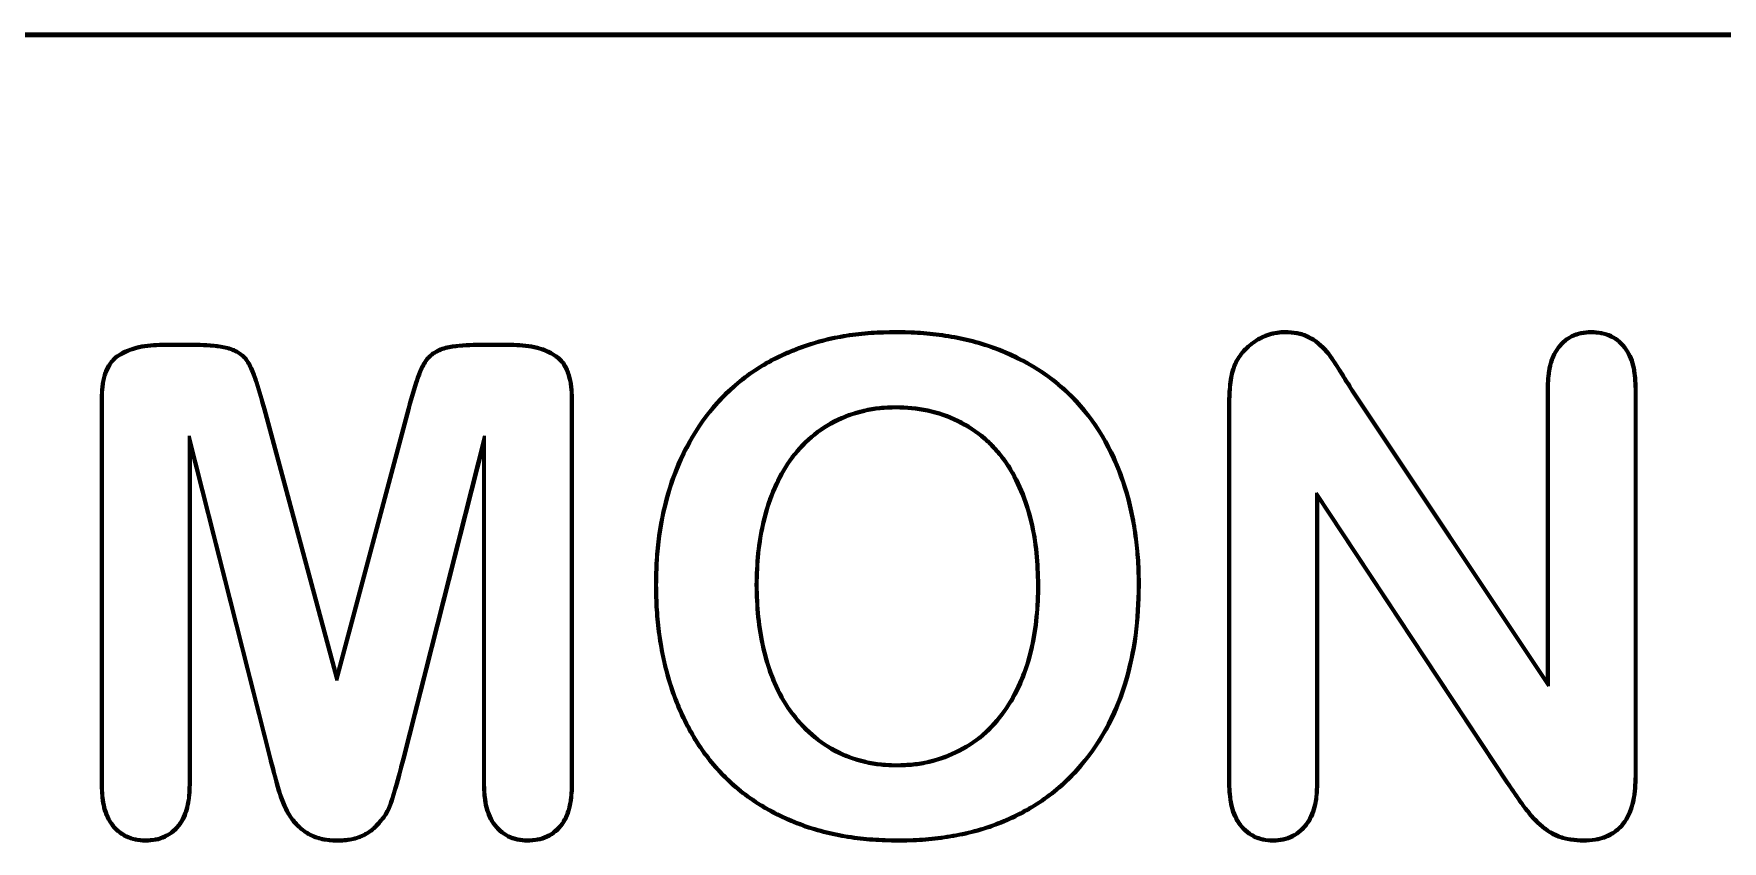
# Model space of a CAD drawing. Header units: millimetres. Extents: x 3 to 1148, y 20 to 725.
# Drawn here: x 205.2 to 216.79, y 143.28 to 148.83 of the extents above; entities that cross this region are included whole.
import ezdxf

# ---------------------------------------------------------------- set-up
doc = ezdxf.new("R2010")
doc.units = ezdxf.units.MM
doc.header["$LTSCALE"] = 1.333333
doc.layers.add('Visible (ANSI)', color=7, linetype='Continuous', lineweight=50)
doc.layers.add('Visible Narrow (ANSI)', color=7, linetype='Continuous', lineweight=35)

msp = doc.modelspace()

# ---------------------------------------------------------------- linework, layer by layer
at = {"layer": 'Visible (ANSI)'}
for p, q in [((231.098, 148.825), (195.098, 148.825)), ((231.098, 148.812), (195.098, 148.812)), ((211.118, 146.773), (211.118, 146.781)), ((213.793, 146.773), (213.793, 146.781)), ((215.895, 146.773), (215.895, 146.781)), ((206.082, 146.694), (206.292, 146.694)), ((206.082, 146.685), (206.082, 146.694)), ((206.082, 146.685), (206.291, 146.685)), ((208.264, 146.694), (208.474, 146.694)), ((208.264, 146.685), (208.474, 146.685)), ((208.474, 146.685), (208.474, 146.694)), ((213.448, 146.543), (213.44, 146.546)), ((214.254, 146.366), (214.262, 146.371)), ((214.254, 146.366), (215.601, 144.346)), ((214.262, 146.371), (215.592, 144.375)), ((215.592, 144.375), (215.592, 146.389)), ((215.601, 146.389), (215.592, 146.389)), ((215.601, 144.346), (215.601, 146.389)), ((216.196, 146.389), (216.204, 146.389)), ((216.196, 146.389), (216.196, 143.727)), ((216.204, 146.389), (216.204, 143.727)), ((205.661, 143.666), (205.661, 146.321)), ((205.669, 146.321), (205.661, 146.321)), ((205.669, 143.666), (205.669, 146.321)), ((206.777, 146.245), (207.279, 144.385)), ((206.786, 146.248), (207.279, 144.419)), ((207.279, 144.419), (207.767, 146.248)), ((207.279, 144.385), (207.775, 146.245)), ((208.889, 146.321), (208.898, 146.321)), ((208.889, 146.321), (208.889, 143.666)), ((208.898, 146.321), (208.898, 143.666)), ((211.118, 146.265), (211.118, 146.256)), ((213.404, 143.674), (213.404, 146.285)), ((213.413, 143.674), (213.413, 146.285)), ((206.264, 146.064), (206.273, 145.994)), ((206.264, 146.064), (206.264, 143.668)), ((206.826, 143.849), (206.264, 146.064)), ((208.294, 146.064), (207.732, 143.849)), ((208.294, 146.064), (208.286, 145.994)), ((208.294, 143.668), (208.294, 146.064)), ((206.818, 143.847), (206.273, 145.994)), ((206.273, 145.994), (206.273, 143.668)), ((208.286, 145.994), (207.741, 143.847)), ((208.286, 143.668), (208.286, 145.994)), ((214.008, 145.673), (214.017, 145.644)), ((214.008, 145.673), (214.008, 143.672)), ((215.322, 143.688), (214.008, 145.673)), ((215.314, 143.683), (214.017, 145.644)), ((214.017, 145.644), (214.017, 143.672)), ((209.476, 145.041), (209.467, 145.041)), ((210.158, 145.041), (210.167, 145.041)), ((212.101, 145.041), (212.092, 145.041)), ((212.783, 145.036), (212.792, 145.036)), ((207.279, 144.385), (207.279, 144.419)), ((215.601, 144.346), (215.592, 144.375)), ((206.826, 143.849), (206.818, 143.847)), ((211.127, 143.798), (211.127, 143.806)), ((216.196, 143.727), (216.204, 143.727)), ((205.669, 143.666), (205.661, 143.666)), ((206.264, 143.668), (206.273, 143.668)), ((208.294, 143.668), (208.286, 143.668)), ((208.889, 143.666), (208.898, 143.666)), ((213.413, 143.674), (213.404, 143.674)), ((214.008, 143.672), (214.017, 143.672)), ((205.965, 143.29), (205.965, 143.281)), ((207.279, 143.29), (207.279, 143.281)), ((208.588, 143.29), (208.588, 143.281)), ((211.131, 143.29), (211.131, 143.281)), ((213.711, 143.29), (213.711, 143.281)), ((215.841, 143.29), (215.841, 143.281))]:
    msp.add_line(p, q, dxfattribs=at)
for points, knots in [([(209.467, 145.041), (209.468, 145.098), (209.469, 145.154), (209.476, 145.267), (209.482, 145.323), (209.505, 145.491), (209.529, 145.602), (209.632, 145.926), (209.741, 146.13), (209.969, 146.382), (210.055, 146.455), (210.244, 146.581), (210.346, 146.631), (210.558, 146.71), (210.668, 146.739), (210.836, 146.765), (210.892, 146.772), (211.005, 146.779), (211.061, 146.78), (211.118, 146.781)], [0, 0, 0, 0, 0.000169209, 0.000169209, 0.000338419, 0.000338419, 0.000676837, 0.000676837, 0.001353674, 0.001353674, 0.001692093, 0.001692093, 0.002030511, 0.002030511, 0.00236893, 0.00236893, 0.002538139, 0.002538139, 0.002707348, 0.002707348, 0.002707348, 0.002707348]), ([(209.476, 145.041), (209.477, 145.098), (209.478, 145.154), (209.484, 145.266), (209.49, 145.322), (209.514, 145.49), (209.538, 145.6), (209.64, 145.922), (209.748, 146.125), (209.975, 146.375), (210.061, 146.449), (210.248, 146.573), (210.35, 146.623), (210.56, 146.702), (210.67, 146.73), (210.837, 146.757), (210.893, 146.763), (211.005, 146.77), (211.061, 146.771), (211.118, 146.773)], [0, 0, 0, 0, 0.000168181, 0.000168181, 0.000336537, 0.000336537, 0.000673247, 0.000673247, 0.001346669, 0.001346669, 0.00168338, 0.00168338, 0.00202009, 0.00202009, 0.002356801, 0.002356801, 0.002525156, 0.002525156, 0.002693357, 0.002693357, 0.002693357, 0.002693357]), ([(211.118, 146.781), (211.175, 146.781), (211.232, 146.78), (211.346, 146.771), (211.403, 146.765), (211.572, 146.74), (211.684, 146.713), (212.006, 146.596), (212.206, 146.472), (212.517, 146.137), (212.628, 145.931), (212.731, 145.603), (212.755, 145.491), (212.777, 145.321), (212.783, 145.265), (212.791, 145.151), (212.791, 145.093), (212.792, 145.036)], [0, 0, 0, 0, 0.000170745, 0.000170745, 0.00034149, 0.00034149, 0.00068298, 0.00068298, 0.001365961, 0.001365961, 0.002048941, 0.002048941, 0.002390432, 0.002390432, 0.002561177, 0.002561177, 0.002731922, 0.002731922, 0.002731922, 0.002731922]), ([(211.118, 146.773), (211.175, 146.772), (211.232, 146.771), (211.345, 146.763), (211.402, 146.756), (211.571, 146.731), (211.682, 146.704), (212.002, 146.588), (212.2, 146.465), (212.51, 146.132), (212.62, 145.927), (212.722, 145.601), (212.746, 145.49), (212.769, 145.32), (212.774, 145.264), (212.782, 145.15), (212.783, 145.093), (212.783, 145.036)], [0, 0, 0, 0, 0.000169725, 0.000169725, 0.000339603, 0.000339603, 0.000679361, 0.000679361, 0.001358877, 0.001358877, 0.002038392, 0.002038392, 0.00237815, 0.00237815, 0.002548029, 0.002548029, 0.00271778, 0.00271778, 0.00271778, 0.00271778]), ([(213.44, 146.546), (213.448, 146.563), (213.455, 146.58), (213.475, 146.612), (213.486, 146.627), (213.522, 146.67), (213.551, 146.695), (213.613, 146.736), (213.647, 146.753), (213.7, 146.771), (213.719, 146.775), (213.756, 146.78), (213.775, 146.781), (213.793, 146.781)], [0, 0, 0, 0, 0.0000557157, 0.0000557157, 0.0001114314, 0.0001114314, 0.0002228627, 0.0002228627, 0.0003342941, 0.0003342941, 0.0003900097, 0.0003900097, 0.0004457254, 0.0004457254, 0.0004457254, 0.0004457254]), ([(213.448, 146.543), (213.456, 146.56), (213.463, 146.577), (213.482, 146.607), (213.493, 146.622), (213.529, 146.664), (213.556, 146.688), (213.618, 146.729), (213.65, 146.745), (213.703, 146.762), (213.721, 146.766), (213.756, 146.771), (213.775, 146.772), (213.793, 146.773)], [0, 0, 0, 0, 0.0000540376, 0.0000540376, 0.0001085335, 0.0001085335, 0.0002175253, 0.0002175253, 0.0003265172, 0.0003265172, 0.0003810131, 0.0003810131, 0.0004351648, 0.0004351648, 0.0004351648, 0.0004351648]), ([(213.793, 146.781), (213.821, 146.78), (213.848, 146.779), (213.902, 146.769), (213.929, 146.76), (214.003, 146.724), (214.045, 146.688), (214.117, 146.604), (214.146, 146.557), (214.204, 146.464), (214.233, 146.417), (214.262, 146.371)], [0, 0, 0, 0, 0.0000816537, 0.0000816537, 0.0001633075, 0.0001633075, 0.0003266149, 0.0003266149, 0.0004899224, 0.0004899224, 0.0006532299, 0.0006532299, 0.0006532299, 0.0006532299]), ([(213.793, 146.773), (213.821, 146.772), (213.848, 146.77), (213.9, 146.761), (213.925, 146.752), (213.998, 146.717), (214.039, 146.681), (214.11, 146.599), (214.138, 146.552), (214.196, 146.459), (214.225, 146.413), (214.254, 146.366), (214.254, 146.366), (214.254, 146.366), (214.254, 146.366)], [0, 0, 0, 0, 0.000080167, 0.000080167, 0.0001606795, 0.0001606795, 0.0003217045, 0.0003217045, 0.0004827295, 0.0004827295, 0.0006437544, 0.0006437544, 0.0006437544, 0.0006439017, 0.0006439017, 0.0006439017, 0.0006439017]), ([(215.592, 146.389), (215.593, 146.436), (215.595, 146.483), (215.614, 146.574), (215.63, 146.619), (215.681, 146.697), (215.717, 146.73), (215.78, 146.762), (215.802, 146.77), (215.848, 146.779), (215.871, 146.78), (215.895, 146.781)], [0, 0, 0, 0, 0.0001393721, 0.0001393721, 0.0002787441, 0.0002787441, 0.0004181162, 0.0004181162, 0.0004878022, 0.0004878022, 0.0005574883, 0.0005574883, 0.0005574883, 0.0005574883]), ([(215.601, 146.389), (215.602, 146.436), (215.604, 146.482), (215.622, 146.572), (215.638, 146.616), (215.688, 146.692), (215.722, 146.723), (215.783, 146.754), (215.805, 146.761), (215.849, 146.77), (215.871, 146.772), (215.895, 146.773)], [0, 0, 0, 0, 0.0001360754, 0.0001360754, 0.0002722922, 0.0002722922, 0.0004085089, 0.0004085089, 0.0004766173, 0.0004766173, 0.0005443156, 0.0005443156, 0.0005443156, 0.0005443156]), ([(215.895, 146.781), (215.918, 146.78), (215.942, 146.779), (215.988, 146.77), (216.011, 146.763), (216.075, 146.732), (216.111, 146.699), (216.165, 146.621), (216.182, 146.576), (216.201, 146.484), (216.203, 146.436), (216.204, 146.389)], [0, 0, 0, 0, 0.000070028, 0.000070028, 0.0001400561, 0.0001400561, 0.0002801122, 0.0002801122, 0.0004201683, 0.0004201683, 0.0005602244, 0.0005602244, 0.0005602244, 0.0005602244]), ([(215.895, 146.773), (215.918, 146.772), (215.941, 146.77), (215.986, 146.762), (216.008, 146.755), (216.07, 146.725), (216.105, 146.693), (216.157, 146.618), (216.173, 146.574), (216.192, 146.483), (216.194, 146.436), (216.196, 146.389)], [0, 0, 0, 0, 0.0000679125, 0.0000679125, 0.0001362327, 0.0001362327, 0.0002728731, 0.0002728731, 0.0004095134, 0.0004095134, 0.0005460105, 0.0005460105, 0.0005460105, 0.0005460105]), ([(205.661, 146.321), (205.662, 146.375), (205.665, 146.43), (205.689, 146.508), (205.7, 146.533), (205.729, 146.579), (205.748, 146.599), (205.815, 146.646), (205.867, 146.665), (205.973, 146.69), (206.027, 146.692), (206.082, 146.694)], [0, 0, 0, 0, 0.0001606326, 0.0001606326, 0.0002409488, 0.0002409488, 0.0003212651, 0.0003212651, 0.0004818977, 0.0004818977, 0.0006425302, 0.0006425302, 0.0006425302, 0.0006425302]), ([(205.669, 146.321), (205.671, 146.375), (205.673, 146.429), (205.697, 146.505), (205.708, 146.529), (205.736, 146.574), (205.754, 146.592), (205.818, 146.638), (205.87, 146.657), (205.974, 146.681), (206.028, 146.684), (206.082, 146.685)], [0, 0, 0, 0, 0.0001570129, 0.0001570129, 0.0002355794, 0.0002355794, 0.0003141458, 0.0003141458, 0.0004712787, 0.0004712787, 0.0006282972, 0.0006282972, 0.0006282972, 0.0006282972]), ([(206.291, 146.685), (206.355, 146.684), (206.418, 146.684), (206.511, 146.668), (206.542, 146.661), (206.598, 146.636), (206.624, 146.618), (206.664, 146.573), (206.679, 146.545), (206.704, 146.488), (206.714, 146.458), (206.744, 146.368), (206.761, 146.307), (206.777, 146.245), (206.777, 146.245), (206.777, 146.245), (206.777, 146.245), (206.777, 146.245), (206.777, 146.245), (206.777, 146.245)], [0, 0, 0, 0, 0.00018798, 0.00018798, 0.0002819967, 0.0002819967, 0.0003760133, 0.0003760133, 0.00047003, 0.00047003, 0.0005640466, 0.0005640466, 0.00075208, 0.00075208, 0.00075208, 0.000752094, 0.000752094, 0.000752094, 0.0007521081, 0.0007521081, 0.0007521081, 0.0007521081]), ([(206.292, 146.694), (206.355, 146.693), (206.419, 146.692), (206.513, 146.676), (206.544, 146.669), (206.602, 146.644), (206.629, 146.625), (206.672, 146.578), (206.687, 146.549), (206.712, 146.491), (206.722, 146.461), (206.752, 146.37), (206.77, 146.309), (206.786, 146.248)], [0, 0, 0, 0, 0.0001907903, 0.0001907903, 0.0002861854, 0.0002861854, 0.0003815806, 0.0003815806, 0.0004769757, 0.0004769757, 0.0005723709, 0.0005723709, 0.0007631612, 0.0007631612, 0.0007631612, 0.0007631612]), ([(207.767, 146.248), (207.783, 146.309), (207.8, 146.371), (207.83, 146.461), (207.841, 146.492), (207.866, 146.55), (207.882, 146.578), (207.925, 146.626), (207.952, 146.644), (208.01, 146.67), (208.042, 146.677), (208.136, 146.692), (208.2, 146.693), (208.264, 146.694)], [0, 0, 0, 0, 0.0001915634, 0.0001915634, 0.0002873451, 0.0002873451, 0.0003831268, 0.0003831268, 0.0004789085, 0.0004789085, 0.0005746902, 0.0005746902, 0.0007662536, 0.0007662536, 0.0007662536, 0.0007662536]), ([(207.775, 146.245), (207.775, 146.245), (207.775, 146.245), (207.775, 146.245), (207.775, 146.245), (207.775, 146.245), (207.775, 146.245), (207.791, 146.307), (207.809, 146.368), (207.839, 146.458), (207.849, 146.489), (207.874, 146.546), (207.889, 146.573), (207.93, 146.619), (207.956, 146.637), (208.012, 146.661), (208.043, 146.668), (208.136, 146.684), (208.2, 146.684), (208.264, 146.685)], [0, 0, 0, 0, 0.0000000141, 0.0000000141, 0.0000000141, 0.0000000282, 0.0000000282, 0.0000000282, 0.0001887838, 0.0001887838, 0.0002831616, 0.0002831616, 0.0003775393, 0.0003775393, 0.0004719171, 0.0004719171, 0.0005662949, 0.0005662949, 0.0007549961, 0.0007549961, 0.0007549961, 0.0007549961]), ([(208.474, 146.694), (208.529, 146.692), (208.584, 146.69), (208.69, 146.666), (208.742, 146.647), (208.809, 146.599), (208.829, 146.58), (208.858, 146.533), (208.869, 146.508), (208.885, 146.456), (208.891, 146.429), (208.897, 146.375), (208.897, 146.348), (208.898, 146.321)], [0, 0, 0, 0, 0.0001623342, 0.0001623342, 0.0003246683, 0.0003246683, 0.0004058354, 0.0004058354, 0.0004870025, 0.0004870025, 0.0005681695, 0.0005681695, 0.0006493366, 0.0006493366, 0.0006493366, 0.0006493366]), ([(208.474, 146.685), (208.529, 146.684), (208.582, 146.681), (208.687, 146.657), (208.739, 146.639), (208.803, 146.592), (208.822, 146.574), (208.85, 146.53), (208.861, 146.505), (208.876, 146.454), (208.882, 146.428), (208.888, 146.375), (208.889, 146.348), (208.889, 146.321)], [0, 0, 0, 0, 0.0001588938, 0.0001588938, 0.0003179033, 0.0003179033, 0.000397408, 0.000397408, 0.0004769128, 0.0004769128, 0.0005564176, 0.0005564176, 0.0006357927, 0.0006357927, 0.0006357927, 0.0006357927]), ([(213.404, 146.285), (213.405, 146.329), (213.406, 146.373), (213.414, 146.439), (213.417, 146.461), (213.426, 146.504), (213.433, 146.525), (213.44, 146.546)], [0, 0, 0, 0, 0.0001325811, 0.0001325811, 0.0001988717, 0.0001988717, 0.0002651622, 0.0002651622, 0.0002651622, 0.0002651622]), ([(213.413, 146.285), (213.414, 146.329), (213.415, 146.373), (213.422, 146.438), (213.425, 146.46), (213.435, 146.502), (213.441, 146.522), (213.448, 146.543)], [0, 0, 0, 0, 0.0001311836, 0.0001311836, 0.0001967965, 0.0001967965, 0.0002619428, 0.0002619428, 0.0002619428, 0.0002619428]), ([(211.118, 146.265), (211.118, 146.265), (211.118, 146.265), (211.118, 146.265), (211.081, 146.264), (211.045, 146.263), (210.972, 146.256), (210.936, 146.249), (210.829, 146.225), (210.76, 146.2), (210.565, 146.1), (210.454, 145.997), (210.292, 145.754), (210.239, 145.615), (210.189, 145.403), (210.177, 145.331), (210.162, 145.186), (210.16, 145.113), (210.158, 145.041), (210.158, 145.041), (210.158, 145.041), (210.158, 145.041)], [0, 0, 0, 0, 0.000000261, 0.000000261, 0.000000261, 0.000109275, 0.000109275, 0.00021829, 0.00021829, 0.000436319, 0.000436319, 0.000872378, 0.000872378, 0.001308437, 0.001308437, 0.001526466, 0.001526466, 0.001744495, 0.001744495, 0.001744495, 0.001744667, 0.001744667, 0.001744667, 0.001744667]), ([(211.118, 146.256), (211.082, 146.256), (211.045, 146.255), (210.973, 146.247), (210.938, 146.241), (210.832, 146.216), (210.763, 146.192), (210.57, 146.092), (210.46, 145.991), (210.3, 145.75), (210.247, 145.613), (210.197, 145.401), (210.186, 145.33), (210.17, 145.186), (210.168, 145.113), (210.167, 145.041)], [0, 0, 0, 0, 0.000108157, 0.000108157, 0.000216314, 0.000216314, 0.000432629, 0.000432629, 0.000865257, 0.000865257, 0.001297886, 0.001297886, 0.001514201, 0.001514201, 0.001730515, 0.001730515, 0.001730515, 0.001730515]), ([(212.101, 145.041), (212.101, 145.041), (212.101, 145.041), (212.101, 145.041), (212.099, 145.114), (212.097, 145.188), (212.082, 145.334), (212.07, 145.407), (212.035, 145.55), (212.013, 145.621), (211.955, 145.757), (211.921, 145.822), (211.858, 145.914), (211.835, 145.943), (211.786, 145.998), (211.76, 146.025), (211.676, 146.097), (211.613, 146.138), (211.481, 146.203), (211.41, 146.227), (211.265, 146.259), (211.191, 146.263), (211.118, 146.265), (211.118, 146.265), (211.118, 146.265), (211.118, 146.265)], [0, 0, 0, 0, 0.000000144, 0.000000144, 0.000000144, 0.000218737, 0.000218737, 0.00043733, 0.00043733, 0.000655923, 0.000655923, 0.000874516, 0.000874516, 0.000983813, 0.000983813, 0.001093109, 0.001093109, 0.001311703, 0.001311703, 0.001530296, 0.001530296, 0.001748889, 0.001748889, 0.001748889, 0.001749148, 0.001749148, 0.001749148, 0.001749148]), ([(212.092, 145.041), (212.09, 145.114), (212.088, 145.187), (212.073, 145.333), (212.061, 145.406), (212.027, 145.548), (212.004, 145.618), (211.947, 145.753), (211.913, 145.818), (211.851, 145.909), (211.828, 145.937), (211.78, 145.992), (211.754, 146.018), (211.671, 146.09), (211.609, 146.13), (211.477, 146.195), (211.408, 146.219), (211.264, 146.25), (211.191, 146.254), (211.118, 146.256)], [0, 0, 0, 0, 0.000216912, 0.000216912, 0.000433824, 0.000433824, 0.000650736, 0.000650736, 0.000867648, 0.000867648, 0.000976104, 0.000976104, 0.00108456, 0.00108456, 0.001301472, 0.001301472, 0.001518384, 0.001518384, 0.001735296, 0.001735296, 0.001735296, 0.001735296]), ([(211.131, 143.281), (211.074, 143.283), (211.017, 143.284), (210.903, 143.292), (210.846, 143.298), (210.677, 143.326), (210.566, 143.353), (210.352, 143.434), (210.249, 143.485), (210.058, 143.61), (209.97, 143.686), (209.816, 143.855), (209.751, 143.949), (209.641, 144.15), (209.597, 144.256), (209.53, 144.474), (209.506, 144.586), (209.482, 144.756), (209.476, 144.813), (209.469, 144.927), (209.468, 144.984), (209.467, 145.041)], [0, 0, 0, 0, 0.000170546, 0.000170546, 0.000341092, 0.000341092, 0.000682183, 0.000682183, 0.001023275, 0.001023275, 0.001364367, 0.001364367, 0.001705458, 0.001705458, 0.00204655, 0.00204655, 0.002387641, 0.002387641, 0.002558187, 0.002558187, 0.002728733, 0.002728733, 0.002728733, 0.002728733]), ([(211.131, 143.29), (211.074, 143.292), (211.017, 143.293), (210.904, 143.301), (210.848, 143.307), (210.679, 143.334), (210.568, 143.362), (210.355, 143.442), (210.253, 143.493), (210.063, 143.617), (209.976, 143.692), (209.823, 143.86), (209.759, 143.954), (209.649, 144.153), (209.605, 144.259), (209.538, 144.476), (209.514, 144.588), (209.49, 144.757), (209.485, 144.813), (209.478, 144.927), (209.477, 144.984), (209.476, 145.041)], [0, 0, 0, 0, 0.000169551, 0.000169551, 0.000339286, 0.000339286, 0.000678755, 0.000678755, 0.001018225, 0.001018225, 0.001357694, 0.001357694, 0.001697163, 0.001697163, 0.002036633, 0.002036633, 0.002376102, 0.002376102, 0.002545837, 0.002545837, 0.002715398, 0.002715398, 0.002715398, 0.002715398]), ([(210.158, 145.041), (210.158, 145.041), (210.158, 145.041), (210.158, 145.041), (210.16, 144.968), (210.162, 144.894), (210.177, 144.747), (210.189, 144.675), (210.222, 144.531), (210.244, 144.46), (210.3, 144.324), (210.334, 144.257), (210.416, 144.134), (210.465, 144.078), (210.573, 143.977), (210.634, 143.933), (210.765, 143.864), (210.835, 143.839), (210.943, 143.813), (210.98, 143.807), (211.054, 143.8), (211.09, 143.799), (211.127, 143.798), (211.127, 143.798), (211.127, 143.798), (211.127, 143.798)], [0, 0, 0, 0, 0.00000017, 0.00000017, 0.00000017, 0.000219526, 0.000219526, 0.000438881, 0.000438881, 0.000658236, 0.000658236, 0.000877592, 0.000877592, 0.001096947, 0.001096947, 0.001316303, 0.001316303, 0.001535658, 0.001535658, 0.001645336, 0.001645336, 0.001755014, 0.001755014, 0.001755014, 0.001755279, 0.001755279, 0.001755279, 0.001755279]), ([(210.167, 145.041), (210.168, 144.968), (210.17, 144.894), (210.186, 144.749), (210.198, 144.676), (210.231, 144.533), (210.252, 144.463), (210.308, 144.327), (210.341, 144.261), (210.423, 144.14), (210.471, 144.084), (210.579, 143.984), (210.639, 143.941), (210.768, 143.872), (210.838, 143.847), (210.945, 143.822), (210.981, 143.816), (211.054, 143.808), (211.091, 143.807), (211.127, 143.806)], [0, 0, 0, 0, 0.000217655, 0.000217655, 0.00043531, 0.00043531, 0.000652964, 0.000652964, 0.000870619, 0.000870619, 0.001088274, 0.001088274, 0.001305929, 0.001305929, 0.001523584, 0.001523584, 0.001632411, 0.001632411, 0.001741238, 0.001741238, 0.001741238, 0.001741238]), ([(211.127, 143.798), (211.127, 143.798), (211.127, 143.798), (211.128, 143.798), (211.164, 143.799), (211.201, 143.8), (211.275, 143.807), (211.312, 143.814), (211.42, 143.84), (211.49, 143.866), (211.623, 143.933), (211.685, 143.975), (211.794, 144.076), (211.842, 144.133), (211.924, 144.256), (211.959, 144.322), (212.016, 144.458), (212.038, 144.53), (212.071, 144.673), (212.083, 144.747), (212.097, 144.894), (212.1, 144.967), (212.101, 145.041), (212.101, 145.041), (212.101, 145.041), (212.101, 145.041)], [0, 0, 0, 0, 0.000000267, 0.000000267, 0.000000267, 0.000110948, 0.000110948, 0.000221628, 0.000221628, 0.00044299, 0.00044299, 0.000664351, 0.000664351, 0.000885713, 0.000885713, 0.001107074, 0.001107074, 0.001328435, 0.001328435, 0.001549797, 0.001549797, 0.001771158, 0.001771158, 0.001771158, 0.001771303, 0.001771303, 0.001771303, 0.001771303]), ([(211.127, 143.806), (211.164, 143.808), (211.201, 143.809), (211.274, 143.816), (211.31, 143.822), (211.417, 143.848), (211.487, 143.874), (211.618, 143.941), (211.68, 143.982), (211.787, 144.082), (211.835, 144.139), (211.917, 144.261), (211.951, 144.326), (212.008, 144.461), (212.03, 144.532), (212.063, 144.675), (212.074, 144.748), (212.089, 144.894), (212.091, 144.968), (212.092, 145.041)], [0, 0, 0, 0, 0.00010982, 0.00010982, 0.00021964, 0.00021964, 0.00043928, 0.00043928, 0.000658921, 0.000658921, 0.000878561, 0.000878561, 0.001098201, 0.001098201, 0.001317841, 0.001317841, 0.001537482, 0.001537482, 0.001757122, 0.001757122, 0.001757122, 0.001757122]), ([(212.792, 145.036), (212.789, 144.922), (212.785, 144.808), (212.755, 144.582), (212.731, 144.47), (212.631, 144.143), (212.52, 143.937), (212.29, 143.683), (212.203, 143.608), (212.013, 143.482), (211.91, 143.431), (211.697, 143.351), (211.585, 143.325), (211.416, 143.298), (211.359, 143.291), (211.246, 143.284), (211.188, 143.282), (211.131, 143.281)], [0, 0, 0, 0, 0.00034131, 0.00034131, 0.00068262, 0.00068262, 0.00136524, 0.00136524, 0.00170655, 0.00170655, 0.00204786, 0.00204786, 0.00238917, 0.00238917, 0.002559825, 0.002559825, 0.00273048, 0.00273048, 0.00273048, 0.00273048]), ([(212.783, 145.036), (212.781, 144.922), (212.777, 144.809), (212.746, 144.584), (212.722, 144.472), (212.623, 144.146), (212.512, 143.942), (212.284, 143.689), (212.198, 143.615), (212.009, 143.49), (211.907, 143.439), (211.694, 143.359), (211.583, 143.333), (211.415, 143.306), (211.358, 143.3), (211.245, 143.292), (211.188, 143.291), (211.131, 143.29)], [0, 0, 0, 0, 0.00033947, 0.00033947, 0.000679069, 0.000679069, 0.001358268, 0.001358268, 0.001697867, 0.001697867, 0.002037466, 0.002037466, 0.002377065, 0.002377065, 0.002546864, 0.002546864, 0.00271648, 0.00271648, 0.00271648, 0.00271648]), ([(207.279, 143.281), (207.246, 143.283), (207.212, 143.285), (207.147, 143.299), (207.115, 143.31), (207.056, 143.343), (207.03, 143.364), (206.982, 143.411), (206.961, 143.437), (206.911, 143.524), (206.888, 143.588), (206.852, 143.717), (206.836, 143.782), (206.818, 143.847)], [0, 0, 0, 0, 0.0000997678, 0.0000997678, 0.0001995356, 0.0001995356, 0.0002993033, 0.0002993033, 0.0003990711, 0.0003990711, 0.0005986067, 0.0005986067, 0.0007981422, 0.0007981422, 0.0007981422, 0.0007981422]), ([(207.279, 143.29), (207.246, 143.291), (207.213, 143.293), (207.149, 143.307), (207.118, 143.318), (207.061, 143.35), (207.035, 143.37), (206.989, 143.417), (206.969, 143.442), (206.919, 143.528), (206.897, 143.591), (206.86, 143.719), (206.844, 143.784), (206.826, 143.849)], [0, 0, 0, 0, 0.0000982468, 0.0000982468, 0.0001967649, 0.0001967649, 0.0002952829, 0.0002952829, 0.0003938009, 0.0003938009, 0.000590837, 0.000590837, 0.000787785, 0.000787785, 0.000787785, 0.000787785]), ([(207.732, 143.849), (207.716, 143.784), (207.699, 143.719), (207.661, 143.59), (207.645, 143.524), (207.593, 143.44), (207.571, 143.415), (207.525, 143.367), (207.499, 143.347), (207.442, 143.316), (207.41, 143.305), (207.346, 143.292), (207.313, 143.291), (207.279, 143.29)], [0, 0, 0, 0, 0.0001990806, 0.0001990806, 0.0003981612, 0.0003981612, 0.0004977015, 0.0004977015, 0.0005972419, 0.0005972419, 0.0006967822, 0.0006967822, 0.0007960496, 0.0007960496, 0.0007960496, 0.0007960496]), ([(207.741, 143.847), (207.724, 143.782), (207.707, 143.717), (207.669, 143.587), (207.653, 143.521), (207.6, 143.435), (207.578, 143.409), (207.531, 143.361), (207.504, 143.339), (207.445, 143.308), (207.413, 143.297), (207.347, 143.284), (207.313, 143.282), (207.279, 143.281)], [0, 0, 0, 0, 0.0002018882, 0.0002018882, 0.0004037764, 0.0004037764, 0.0005047205, 0.0005047205, 0.0006056646, 0.0006056646, 0.0007066086, 0.0007066086, 0.0008075527, 0.0008075527, 0.0008075527, 0.0008075527]), ([(216.204, 143.727), (216.203, 143.672), (216.201, 143.617), (216.178, 143.51), (216.159, 143.458), (216.113, 143.39), (216.094, 143.369), (216.051, 143.335), (216.027, 143.321), (215.977, 143.3), (215.95, 143.292), (215.896, 143.284), (215.869, 143.282), (215.841, 143.281)], [0, 0, 0, 0, 0.0001628885, 0.0001628885, 0.0003257769, 0.0003257769, 0.0004072211, 0.0004072211, 0.0004886654, 0.0004886654, 0.0005701096, 0.0005701096, 0.0006515538, 0.0006515538, 0.0006515538, 0.0006515538]), ([(216.196, 143.727), (216.194, 143.673), (216.192, 143.618), (216.17, 143.513), (216.151, 143.461), (216.106, 143.395), (216.088, 143.375), (216.047, 143.342), (216.023, 143.329), (215.974, 143.308), (215.948, 143.301), (215.896, 143.292), (215.869, 143.291), (215.841, 143.29)], [0, 0, 0, 0, 0.0001595868, 0.0001595868, 0.0003192761, 0.0003192761, 0.0003991208, 0.0003991208, 0.0004789655, 0.0004789655, 0.0005588101, 0.0005588101, 0.0006382956, 0.0006382956, 0.0006382956, 0.0006382956]), ([(205.965, 143.281), (205.942, 143.283), (205.919, 143.284), (205.874, 143.293), (205.852, 143.301), (205.789, 143.331), (205.753, 143.362), (205.7, 143.438), (205.683, 143.483), (205.664, 143.573), (205.662, 143.62), (205.661, 143.666)], [0, 0, 0, 0, 0.0000684591, 0.0000684591, 0.0001369183, 0.0001369183, 0.0002738365, 0.0002738365, 0.0004107548, 0.0004107548, 0.0005476731, 0.0005476731, 0.0005476731, 0.0005476731]), ([(205.965, 143.29), (205.942, 143.291), (205.92, 143.293), (205.876, 143.301), (205.855, 143.309), (205.795, 143.339), (205.76, 143.368), (205.708, 143.442), (205.692, 143.485), (205.673, 143.574), (205.671, 143.62), (205.669, 143.666)], [0, 0, 0, 0, 0.0000663283, 0.0000663283, 0.0001330949, 0.0001330949, 0.0002666282, 0.0002666282, 0.0004001614, 0.0004001614, 0.0005335579, 0.0005335579, 0.0005335579, 0.0005335579]), ([(206.273, 143.668), (206.272, 143.621), (206.269, 143.574), (206.249, 143.483), (206.234, 143.438), (206.18, 143.362), (206.143, 143.33), (206.08, 143.3), (206.058, 143.292), (206.012, 143.284), (205.989, 143.283), (205.965, 143.281)], [0, 0, 0, 0, 0.0001390546, 0.0001390546, 0.0002781093, 0.0002781093, 0.0004171639, 0.0004171639, 0.0004866912, 0.0004866912, 0.0005562186, 0.0005562186, 0.0005562186, 0.0005562186]), ([(206.264, 143.668), (206.263, 143.621), (206.261, 143.575), (206.241, 143.486), (206.226, 143.442), (206.173, 143.368), (206.138, 143.338), (206.077, 143.308), (206.056, 143.301), (206.011, 143.293), (205.989, 143.291), (205.965, 143.29)], [0, 0, 0, 0, 0.0001357808, 0.0001357808, 0.000271689, 0.000271689, 0.0004075973, 0.0004075973, 0.0004755514, 0.0004755514, 0.0005430623, 0.0005430623, 0.0005430623, 0.0005430623]), ([(208.588, 143.281), (208.565, 143.283), (208.542, 143.284), (208.497, 143.293), (208.475, 143.301), (208.413, 143.333), (208.378, 143.364), (208.325, 143.441), (208.309, 143.485), (208.289, 143.575), (208.287, 143.622), (208.286, 143.668)], [0, 0, 0, 0, 0.0000684042, 0.0000684042, 0.0001368085, 0.0001368085, 0.000273617, 0.000273617, 0.0004104255, 0.0004104255, 0.000547234, 0.000547234, 0.000547234, 0.000547234]), ([(208.588, 143.29), (208.565, 143.291), (208.543, 143.293), (208.5, 143.302), (208.478, 143.309), (208.419, 143.34), (208.384, 143.371), (208.333, 143.444), (208.317, 143.488), (208.298, 143.576), (208.296, 143.622), (208.294, 143.668)], [0, 0, 0, 0, 0.0000662464, 0.0000662464, 0.0001329347, 0.0001329347, 0.0002663113, 0.0002663113, 0.0003996878, 0.0003996878, 0.0005329344, 0.0005329344, 0.0005329344, 0.0005329344]), ([(208.898, 143.666), (208.897, 143.619), (208.894, 143.572), (208.874, 143.481), (208.858, 143.436), (208.804, 143.36), (208.767, 143.329), (208.703, 143.299), (208.681, 143.292), (208.635, 143.284), (208.612, 143.283), (208.588, 143.281)], [0, 0, 0, 0, 0.0001392389, 0.0001392389, 0.0002784778, 0.0002784778, 0.0004177167, 0.0004177167, 0.0004873362, 0.0004873362, 0.0005569556, 0.0005569556, 0.0005569556, 0.0005569556]), ([(208.889, 143.666), (208.888, 143.619), (208.886, 143.573), (208.866, 143.484), (208.85, 143.44), (208.797, 143.367), (208.762, 143.337), (208.7, 143.308), (208.679, 143.301), (208.634, 143.293), (208.612, 143.291), (208.588, 143.29)], [0, 0, 0, 0, 0.0001359504, 0.0001359504, 0.0002720331, 0.0002720331, 0.0004081159, 0.0004081159, 0.0004761573, 0.0004761573, 0.0005437513, 0.0005437513, 0.0005437513, 0.0005437513]), ([(213.711, 143.281), (213.687, 143.283), (213.664, 143.284), (213.618, 143.293), (213.595, 143.301), (213.533, 143.334), (213.497, 143.366), (213.445, 143.444), (213.428, 143.488), (213.408, 143.58), (213.406, 143.627), (213.404, 143.674)], [0, 0, 0, 0, 0.0000694129, 0.0000694129, 0.0001388258, 0.0001388258, 0.0002776517, 0.0002776517, 0.0004164775, 0.0004164775, 0.0005553034, 0.0005553034, 0.0005553034, 0.0005553034]), ([(213.711, 143.29), (213.687, 143.291), (213.664, 143.292), (213.62, 143.302), (213.599, 143.309), (213.538, 143.341), (213.503, 143.372), (213.453, 143.447), (213.437, 143.491), (213.417, 143.581), (213.415, 143.627), (213.413, 143.674)], [0, 0, 0, 0, 0.0000672838, 0.0000672838, 0.0001349794, 0.0001349794, 0.0002703706, 0.0002703706, 0.0004057618, 0.0004057618, 0.0005410179, 0.0005410179, 0.0005410179, 0.0005410179]), ([(214.017, 143.672), (214.015, 143.625), (214.013, 143.578), (213.994, 143.487), (213.976, 143.443), (213.923, 143.366), (213.887, 143.334), (213.825, 143.302), (213.803, 143.293), (213.757, 143.284), (213.734, 143.283), (213.711, 143.281)], [0, 0, 0, 0, 0.0001390305, 0.0001390305, 0.0002780611, 0.0002780611, 0.0004170916, 0.0004170916, 0.0004866069, 0.0004866069, 0.0005561222, 0.0005561222, 0.0005561222, 0.0005561222]), ([(214.008, 143.672), (214.007, 143.625), (214.005, 143.579), (213.985, 143.49), (213.968, 143.447), (213.917, 143.372), (213.882, 143.341), (213.822, 143.31), (213.8, 143.302), (213.756, 143.293), (213.734, 143.291), (213.711, 143.29)], [0, 0, 0, 0, 0.0001357326, 0.0001357326, 0.0002716096, 0.0002716096, 0.0004074865, 0.0004074865, 0.000475425, 0.000475425, 0.0005429487, 0.0005429487, 0.0005429487, 0.0005429487]), ([(215.841, 143.281), (215.812, 143.283), (215.783, 143.284), (215.726, 143.293), (215.697, 143.3), (215.615, 143.331), (215.567, 143.366), (215.483, 143.446), (215.447, 143.492), (215.379, 143.587), (215.347, 143.635), (215.314, 143.683)], [0, 0, 0, 0, 0.000086166, 0.000086166, 0.0001723321, 0.0001723321, 0.0003446642, 0.0003446642, 0.0005169963, 0.0005169963, 0.0006893284, 0.0006893284, 0.0006893284, 0.0006893284]), ([(215.841, 143.29), (215.812, 143.292), (215.784, 143.293), (215.727, 143.301), (215.7, 143.308), (215.62, 143.339), (215.573, 143.373), (215.49, 143.452), (215.454, 143.497), (215.387, 143.592), (215.354, 143.64), (215.322, 143.688)], [0, 0, 0, 0, 0.0000848785, 0.0000848785, 0.0001701182, 0.0001701182, 0.0003405976, 0.0003405976, 0.000511077, 0.000511077, 0.0006814864, 0.0006814864, 0.0006814864, 0.0006814864])]:
    msp.add_open_spline(points, degree=3, knots=knots, dxfattribs=at)
at = {"layer": 'Visible Narrow (ANSI)'}
for p, q in [((206.291, 146.685), (206.292, 146.694)), ((208.264, 146.685), (208.264, 146.694)), ((206.777, 146.245), (206.786, 146.248)), ((207.775, 146.245), (207.767, 146.248)), ((213.413, 146.285), (213.404, 146.285)), ((207.732, 143.849), (207.741, 143.847)), ((215.322, 143.688), (215.314, 143.683))]:
    msp.add_line(p, q, dxfattribs=at)

doc.saveas('drawing.dxf')
